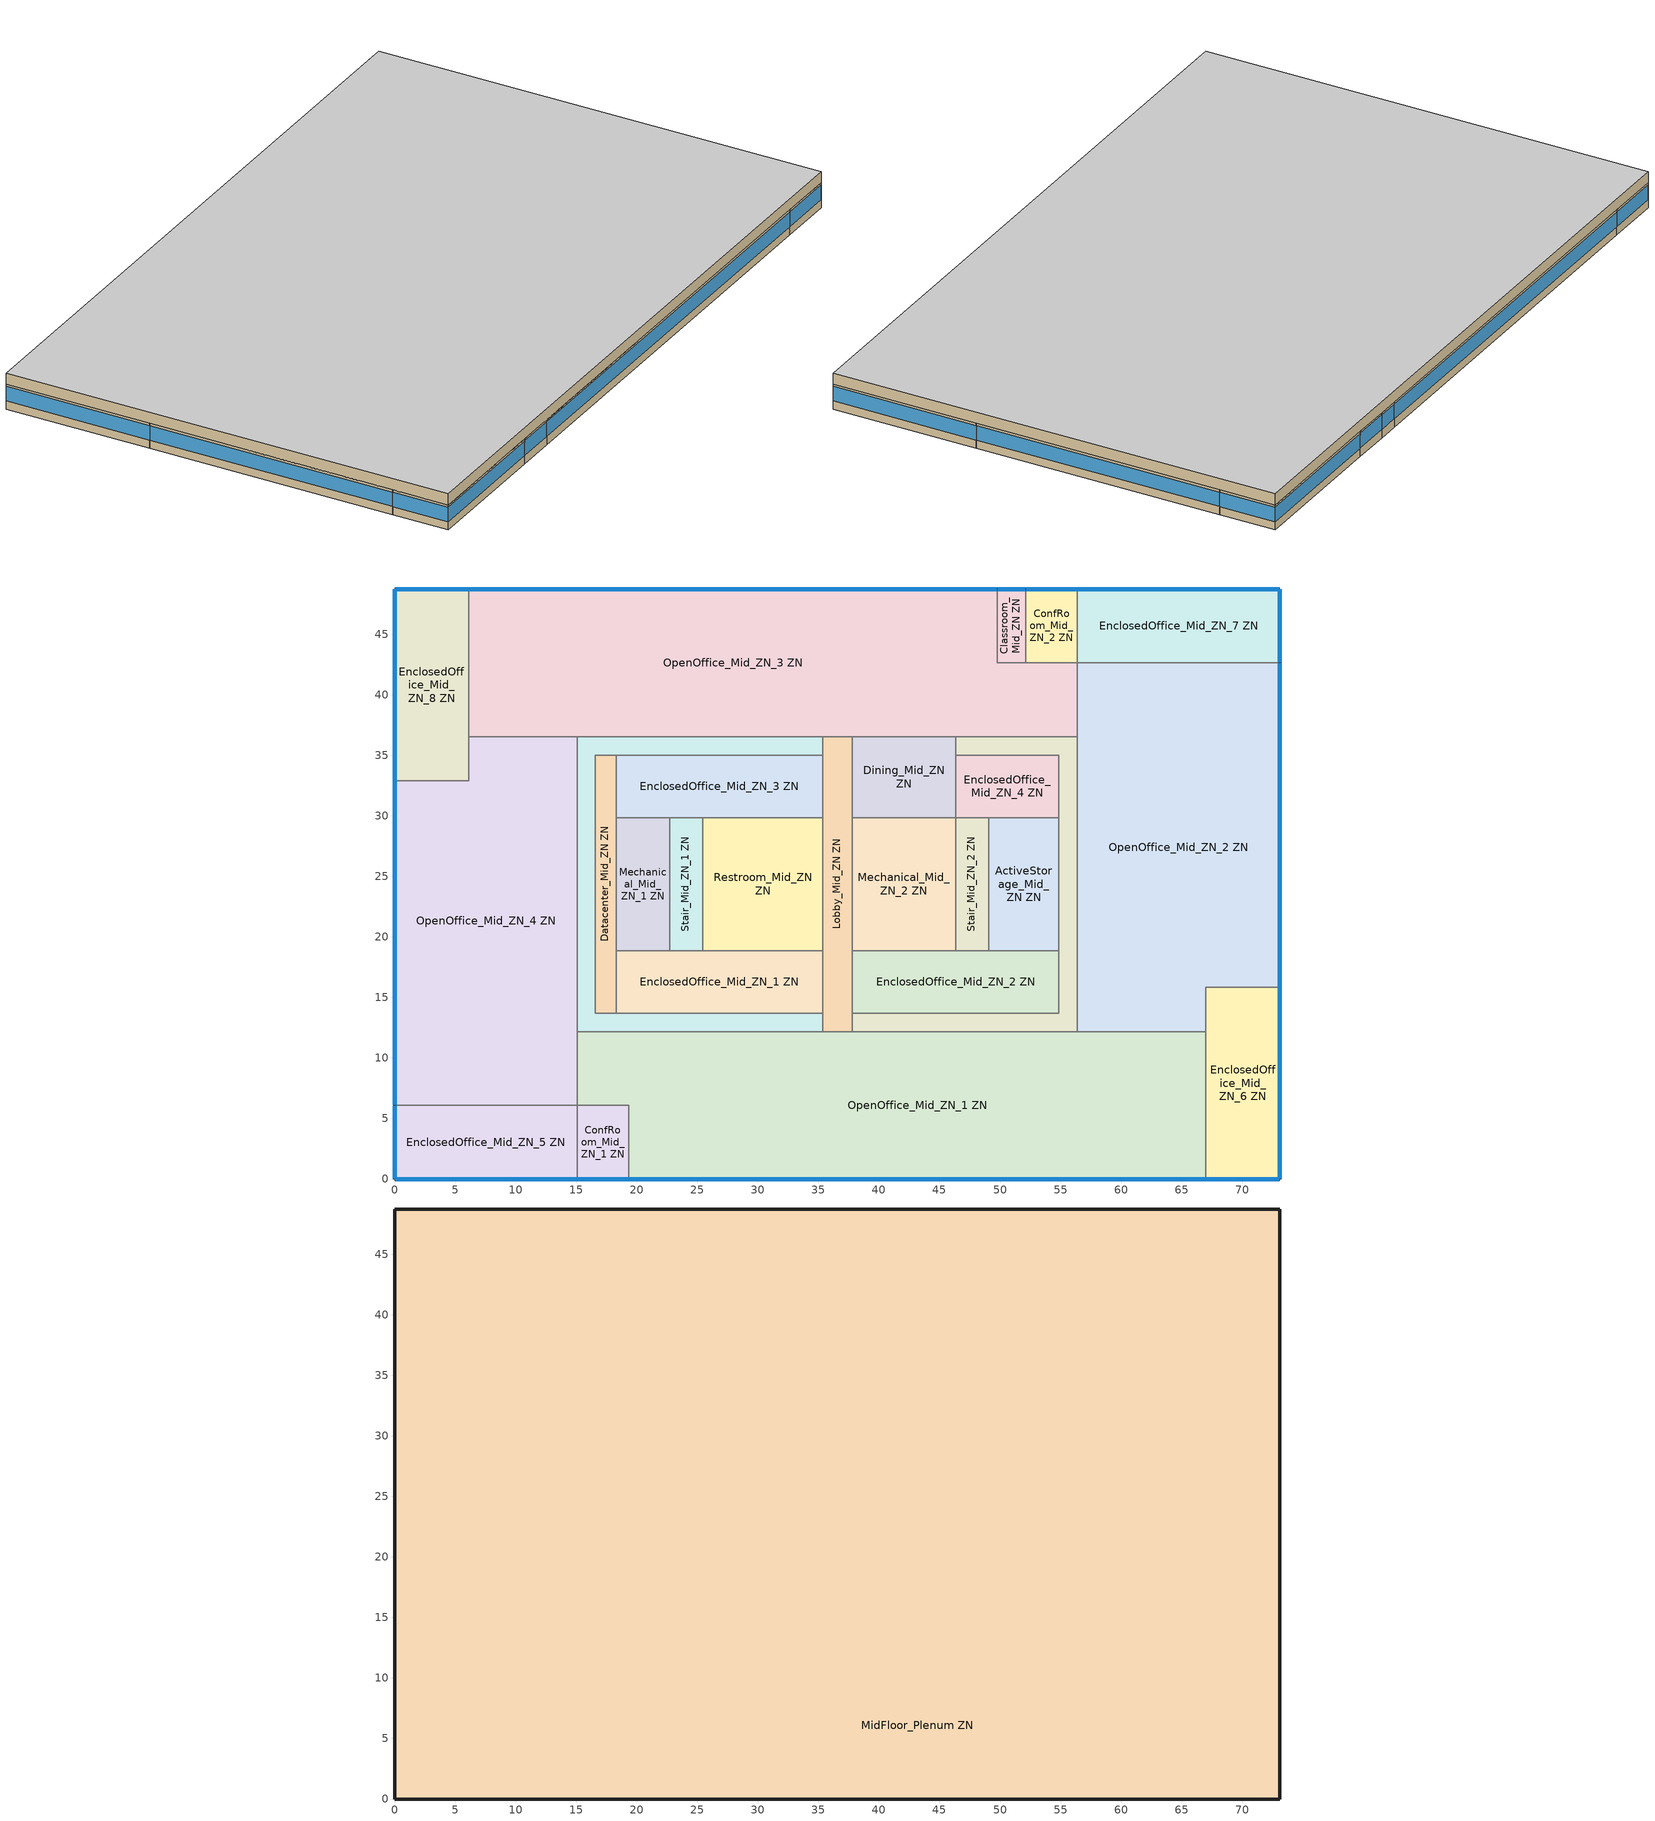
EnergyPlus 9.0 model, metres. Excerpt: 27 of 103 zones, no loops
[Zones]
ActiveStorage_Mid_ZN ZN
 floor adiabatic (Floor Adiabatic construction): 54.86,29.84 54.86,18.87 49.07,18.87 49.07,29.84 z16.77
 wall to Stair_Mid_ZN_2 ZN (Typical Interior Wall): 49.07,29.84 49.07,18.87 z16.77:19.51
 wall to EnclosedOffice_Mid_ZN_2 ZN (Typical Interior Wall): 49.07,18.87 54.86,18.87 z16.77:19.51
 wall to Corridor_Mid_ZN_2 ZN (Typical Interior Wall): 54.86,18.87 54.86,29.84 z16.77:19.51
 wall to EnclosedOffice_Mid_ZN_4 ZN (Typical Interior Wall): 54.86,29.84 49.07,29.84 z16.77:19.51
Classroom_Mid_ZN ZN
 floor adiabatic (Floor Adiabatic construction): 52.12,48.74 52.12,42.64 49.77,42.64 49.77,48.74 z16.77
 wall outside (Typical Insulated Exterior Mass Wall R-8.13): 52.12,48.74 49.77,48.74 z16.77:19.51
 wall to ConfRoom_Mid_ZN_2 ZN (Typical Interior Wall): 52.12,42.64 52.12,48.74 z16.77:19.51
 wall to OpenOffice_Mid_ZN_3 ZN (Typical Interior Wall): 49.77,48.74 49.77,42.64 52.12,42.64 z16.77:19.51
 window (U 0.62 SHGC 0.25 Dbl Ref-C-H Clr 6mm/6mm Air): 52.1,48.74 49.8,48.74 z17.68:19.27
ConfRoom_Mid_ZN_1 ZN
 floor adiabatic (Floor Adiabatic construction): 19.32,6.1 19.32,0 15.06,0 15.06,6.1 z16.77
 wall outside (Typical Insulated Exterior Mass Wall R-8.13): 15.06,0 19.32,0 z16.77:19.51
 wall to OpenOffice_Mid_ZN_1 ZN (Typical Interior Wall): 19.32,0 19.32,6.1 15.06,6.1 z16.77:19.51
 wall to EnclosedOffice_Mid_ZN_5 ZN (Typical Interior Wall): 15.06,6.1 15.06,0 z16.77:19.51
 window (U 0.62 SHGC 0.25 Dbl Ref-C-H Clr 6mm/6mm Air): 15.08,0 19.3,0 z17.68:19.27
ConfRoom_Mid_ZN_2 ZN
 floor adiabatic (Floor Adiabatic construction): 56.39,48.74 56.39,42.64 52.12,42.64 52.12,48.74 z16.77
 wall outside (Typical Insulated Exterior Mass Wall R-8.13): 56.39,48.74 52.12,48.74 z16.77:19.51
 wall to OpenOffice_Mid_ZN_3 ZN (Typical Interior Wall): 52.12,42.64 56.39,42.64 z16.77:19.51
 wall to EnclosedOffice_Mid_ZN_7 ZN (Typical Interior Wall): 56.39,42.64 56.39,48.74 z16.77:19.51
 window (U 0.62 SHGC 0.25 Dbl Ref-C-H Clr 6mm/6mm Air): 56.36,48.74 52.15,48.74 z17.68:19.27
Corridor_Mid_ZN_1 ZN
 floor adiabatic (Floor Adiabatic construction): 35.36,36.55 35.36,35.02 16.58,35.02 16.58,13.69 35.36,13.69 35.36,12.16 15.06,12.16 15.06,36.55 z16.77
 wall to EnclosedOffice_Mid_ZN_1 ZN (Typical Interior Wall): 35.36,13.69 18.29,13.69 z16.77:19.51
 wall to Lobby_Mid_ZN ZN (Typical Interior Wall): 35.36,12.16 35.36,13.69 / 35.36,35.02 35.36,36.55 z16.77:19.51
 wall to Datacenter_Mid_ZN ZN (Typical Interior Wall): 18.29,13.69 16.58,13.69 16.58,35.02 18.29,35.02 z16.77:19.51
 wall to OpenOffice_Mid_ZN_1 ZN (Typical Interior Wall): 15.06,12.16 35.36,12.16 z16.77:19.51
 wall to OpenOffice_Mid_ZN_4 ZN (Typical Interior Wall): 15.06,36.55 15.06,12.16 z16.77:19.51
 wall to EnclosedOffice_Mid_ZN_3 ZN (Typical Interior Wall): 18.29,35.02 35.36,35.02 z16.77:19.51
 wall to OpenOffice_Mid_ZN_3 ZN (Typical Interior Wall): 35.36,36.55 15.06,36.55 z16.77:19.51
Corridor_Mid_ZN_2 ZN
 floor adiabatic (Floor Adiabatic construction): 56.39,36.55 56.39,12.16 37.8,12.16 37.8,13.69 54.86,13.69 54.86,35.02 46.33,35.02 46.33,36.55 z16.77
 wall to Dining_Mid_ZN ZN (Typical Interior Wall): 46.33,36.55 46.33,35.02 z16.77:19.51
 wall to EnclosedOffice_Mid_ZN_4 ZN (Typical Interior Wall): 46.33,35.02 54.86,35.02 54.86,29.84 z16.77:19.51
 wall to EnclosedOffice_Mid_ZN_2 ZN (Typical Interior Wall): 54.86,18.87 54.86,13.69 37.8,13.69 z16.77:19.51
 wall to Lobby_Mid_ZN ZN (Typical Interior Wall): 37.8,13.69 37.8,12.16 z16.77:19.51
 wall to OpenOffice_Mid_ZN_1 ZN (Typical Interior Wall): 37.8,12.16 56.39,12.16 z16.77:19.51
 wall to OpenOffice_Mid_ZN_3 ZN (Typical Interior Wall): 56.39,36.55 46.33,36.55 z16.77:19.51
 wall to OpenOffice_Mid_ZN_2 ZN (Typical Interior Wall): 56.39,12.16 56.39,36.55 z16.77:19.51
Datacenter_Mid_ZN ZN
 floor adiabatic (Floor Adiabatic construction): 18.29,35.02 18.29,13.69 16.58,13.69 16.58,35.02 z16.77
 wall to Mechanical_Mid_ZN_1 ZN (Typical Interior Wall): 18.29,18.87 18.29,29.84 z16.77:19.51
 wall to EnclosedOffice_Mid_ZN_1 ZN (Typical Interior Wall): 18.29,13.69 18.29,18.87 z16.77:19.51
 wall to EnclosedOffice_Mid_ZN_3 ZN (Typical Interior Wall): 18.29,29.84 18.29,35.02 z16.77:19.51
Dining_Mid_ZN ZN
 floor adiabatic (Floor Adiabatic construction): 46.33,36.55 46.33,29.84 37.8,29.84 37.8,36.55 z16.77
 wall to EnclosedOffice_Mid_ZN_4 ZN (Typical Interior Wall): 46.33,29.84 46.33,35.02 z16.77:19.51
 wall to Lobby_Mid_ZN ZN (Typical Interior Wall): 37.8,36.55 37.8,29.84 z16.77:19.51
 wall to Mechanical_Mid_ZN_2 ZN (Typical Interior Wall): 37.8,29.84 46.33,29.84 z16.77:19.51
 wall to OpenOffice_Mid_ZN_3 ZN (Typical Interior Wall): 46.33,36.55 37.8,36.55 z16.77:19.51
EnclosedOffice_Mid_ZN_1 ZN
 floor adiabatic (Floor Adiabatic construction): 35.36,18.87 35.36,13.69 18.29,13.69 18.29,18.87 z16.77
 wall to Restroom_Mid_ZN ZN (Typical Interior Wall): 35.36,18.87 25.45,18.87 z16.77:19.51
 wall to Lobby_Mid_ZN ZN (Typical Interior Wall): 35.36,13.69 35.36,18.87 z16.77:19.51
 wall to Mechanical_Mid_ZN_1 ZN (Typical Interior Wall): 22.71,18.87 18.29,18.87 z16.77:19.51
 wall to Stair_Mid_ZN_1 ZN (Typical Interior Wall): 25.45,18.87 22.71,18.87 z16.77:19.51
EnclosedOffice_Mid_ZN_2 ZN
 floor adiabatic (Floor Adiabatic construction): 54.86,18.87 54.86,13.69 37.8,13.69 37.8,18.87 z16.77
 wall to Mechanical_Mid_ZN_2 ZN (Typical Interior Wall): 46.33,18.87 37.8,18.87 z16.77:19.51
 wall to Lobby_Mid_ZN ZN (Typical Interior Wall): 37.8,18.87 37.8,13.69 z16.77:19.51
 wall to Stair_Mid_ZN_2 ZN (Typical Interior Wall): 49.07,18.87 46.33,18.87 z16.77:19.51
EnclosedOffice_Mid_ZN_3 ZN
 floor adiabatic (Floor Adiabatic construction): 35.36,35.02 35.36,29.84 18.29,29.84 18.29,35.02 z16.77
 wall to Restroom_Mid_ZN ZN (Typical Interior Wall): 25.45,29.84 35.36,29.84 z16.77:19.51
 wall to Lobby_Mid_ZN ZN (Typical Interior Wall): 35.36,29.84 35.36,35.02 z16.77:19.51
 wall to Stair_Mid_ZN_1 ZN (Typical Interior Wall): 22.71,29.84 25.45,29.84 z16.77:19.51
 wall to Mechanical_Mid_ZN_1 ZN (Typical Interior Wall): 18.29,29.84 22.71,29.84 z16.77:19.51
EnclosedOffice_Mid_ZN_4 ZN
 floor adiabatic (Floor Adiabatic construction): 54.86,35.02 54.86,29.84 46.33,29.84 46.33,35.02 z16.77
 wall to Stair_Mid_ZN_2 ZN (Typical Interior Wall): 46.33,29.84 49.07,29.84 z16.77:19.51
EnclosedOffice_Mid_ZN_5 ZN
 floor adiabatic (Floor Adiabatic construction): 15.06,6.1 15.06,0 0,0 0,6.1 z16.77
 wall outside (Typical Insulated Exterior Mass Wall R-8.13): 0,6.1 0,0 15.06,0 z16.77:19.51
 wall to OpenOffice_Mid_ZN_4 ZN (Typical Interior Wall): 15.06,6.1 0,6.1 z16.77:19.51
 window (U 0.62 SHGC 0.25 Dbl Ref-C-H Clr 6mm/6mm Air): 0,6.07 0,0.03 / 0.03,0 15.03,0 z17.68:19.27
EnclosedOffice_Mid_ZN_6 ZN
 floor adiabatic (Floor Adiabatic construction): 73.11,15.82 73.11,0 67.01,0 67.01,15.82 z16.77
 wall outside (Typical Insulated Exterior Mass Wall R-8.13): 67.01,0 73.11,0 73.11,15.82 z16.77:19.51
 wall to OpenOffice_Mid_ZN_1 ZN (Typical Interior Wall): 67.01,12.16 67.01,0 z16.77:19.51
 wall to OpenOffice_Mid_ZN_2 ZN (Typical Interior Wall): 73.11,15.82 67.01,15.82 67.01,12.16 z16.77:19.51
 window (U 0.62 SHGC 0.25 Dbl Ref-C-H Clr 6mm/6mm Air): 73.11,0.03 73.11,15.79 / 67.04,0 73.08,0 z17.68:19.27
EnclosedOffice_Mid_ZN_7 ZN
 floor adiabatic (Floor Adiabatic construction): 73.11,48.74 73.11,42.64 56.39,42.64 56.39,48.74 z16.77
 wall outside (Typical Insulated Exterior Mass Wall R-8.13): 73.11,42.64 73.11,48.74 56.39,48.74 z16.77:19.51
 wall to OpenOffice_Mid_ZN_2 ZN (Typical Interior Wall): 56.39,42.64 73.11,42.64 z16.77:19.51
 window (U 0.62 SHGC 0.25 Dbl Ref-C-H Clr 6mm/6mm Air): 73.08,48.74 56.41,48.74 / 73.11,42.67 73.11,48.71 z17.68:19.27
EnclosedOffice_Mid_ZN_8 ZN
 floor adiabatic (Floor Adiabatic construction): 6.1,48.74 6.1,32.89 0,32.89 0,48.74 z16.77
 wall outside (Typical Insulated Exterior Mass Wall R-8.13): 6.1,48.74 0,48.74 0,32.89 z16.77:19.51
 wall to OpenOffice_Mid_ZN_4 ZN (Typical Interior Wall): 0,32.89 6.1,32.89 6.1,36.55 z16.77:19.51
 wall to OpenOffice_Mid_ZN_3 ZN (Typical Interior Wall): 6.1,36.55 6.1,48.74 z16.77:19.51
 window (U 0.62 SHGC 0.25 Dbl Ref-C-H Clr 6mm/6mm Air): 0,48.71 0,32.91 / 6.07,48.74 0.03,48.74 z17.68:19.27
Lobby_Mid_ZN ZN
 floor adiabatic (Floor Adiabatic construction): 37.8,36.55 37.8,12.16 35.36,12.16 35.36,36.55 z16.77
 wall to OpenOffice_Mid_ZN_1 ZN (Typical Interior Wall): 35.36,12.16 37.8,12.16 z16.77:19.51
 wall to OpenOffice_Mid_ZN_3 ZN (Typical Interior Wall): 37.8,36.55 35.36,36.55 z16.77:19.51
 wall to Mechanical_Mid_ZN_2 ZN (Typical Interior Wall): 37.8,18.87 37.8,29.84 z16.77:19.51
 wall to Restroom_Mid_ZN ZN (Typical Interior Wall): 35.36,29.84 35.36,18.87 z16.77:19.51
Mechanical_Mid_ZN_1 ZN
 floor adiabatic (Floor Adiabatic construction): 22.71,29.84 22.71,18.87 18.29,18.87 18.29,29.84 z16.77
 wall to Stair_Mid_ZN_1 ZN (Typical Interior Wall): 22.71,18.87 22.71,29.84 z16.77:19.51
Mechanical_Mid_ZN_2 ZN
 floor adiabatic (Floor Adiabatic construction): 46.33,29.84 46.33,18.87 37.8,18.87 37.8,29.84 z16.77
 wall to Stair_Mid_ZN_2 ZN (Typical Interior Wall): 46.33,18.87 46.33,29.84 z16.77:19.51
OpenOffice_Mid_ZN_1 ZN
 floor adiabatic (Floor Adiabatic construction): 67.01,12.16 67.01,0 19.32,0 19.32,6.1 15.06,6.1 15.06,12.16 z16.77
 wall outside (Typical Insulated Exterior Mass Wall R-8.13): 19.32,0 67.01,0 z16.77:19.51
 wall to OpenOffice_Mid_ZN_4 ZN (Typical Interior Wall): 15.06,12.16 15.06,6.1 z16.77:19.51
 wall to OpenOffice_Mid_ZN_2 ZN (Typical Interior Wall): 67.01,12.16 56.39,12.16 z16.77:19.51
 window (U 0.62 SHGC 0.25 Dbl Ref-C-H Clr 6mm/6mm Air): 19.35,0 66.99,0 z17.68:19.27
OpenOffice_Mid_ZN_2 ZN
 floor adiabatic (Floor Adiabatic construction): 73.11,42.64 73.11,15.82 67.01,15.82 67.01,12.16 56.39,12.16 56.39,42.64 z16.77
 wall outside (Typical Insulated Exterior Mass Wall R-8.13): 73.11,15.82 73.11,42.64 z16.77:19.51
 wall to OpenOffice_Mid_ZN_3 ZN (Typical Interior Wall): 56.39,42.64 56.39,36.55 z16.77:19.51
 window (U 0.62 SHGC 0.25 Dbl Ref-C-H Clr 6mm/6mm Air): 73.11,15.84 73.11,42.62 z17.68:19.27
OpenOffice_Mid_ZN_3 ZN
 floor adiabatic (Floor Adiabatic construction): 49.77,48.74 49.77,42.64 56.39,42.64 56.39,36.55 6.1,36.55 6.1,48.74 z16.77
 wall outside (Typical Insulated Exterior Mass Wall R-8.13): 49.77,48.74 6.1,48.74 z16.77:19.51
 wall to OpenOffice_Mid_ZN_4 ZN (Typical Interior Wall): 6.1,36.55 15.06,36.55 z16.77:19.51
 window (U 0.62 SHGC 0.25 Dbl Ref-C-H Clr 6mm/6mm Air): 49.75,48.74 6.12,48.74 z17.68:19.27
OpenOffice_Mid_ZN_4 ZN
 floor adiabatic (Floor Adiabatic construction): 15.06,36.55 15.06,6.1 0,6.1 0,32.89 6.1,32.89 6.1,36.55 z16.77
 wall outside (Typical Insulated Exterior Mass Wall R-8.13): 0,32.89 0,6.1 z16.77:19.51
 window (U 0.62 SHGC 0.25 Dbl Ref-C-H Clr 6mm/6mm Air): 0,32.86 0,6.12 z17.68:19.27
Restroom_Mid_ZN ZN
 floor adiabatic (Floor Adiabatic construction): 35.36,29.84 35.36,18.87 25.45,18.87 25.45,29.84 z16.77
 wall to Stair_Mid_ZN_1 ZN (Typical Interior Wall): 25.45,29.84 25.45,18.87 z16.77:19.51
Stair_Mid_ZN_1 ZN
 floor adiabatic (Floor Adiabatic construction): 25.45,29.84 25.45,18.87 22.71,18.87 22.71,29.84 z16.77
Stair_Mid_ZN_2 ZN
 floor adiabatic (Floor Adiabatic construction): 49.07,29.84 49.07,18.87 46.33,18.87 46.33,29.84 z16.77
MidFloor_Plenum ZN
 floor to OpenOffice_Mid_ZN_3 ZN (Typical Interior Floor): 49.77,48.74 49.77,42.64 56.39,42.64 56.39,36.55 6.1,36.55 6.1,48.74 z19.51
 floor to OpenOffice_Mid_ZN_1 ZN (Typical Interior Floor): 67.01,12.16 67.01,0 19.32,0 19.32,6.1 15.06,6.1 15.06,12.16 z19.51
 floor to OpenOffice_Mid_ZN_2 ZN (Typical Interior Floor): 73.11,42.64 73.11,15.82 67.01,15.82 67.01,12.16 56.39,12.16 56.39,42.64 z19.51
 floor to Stair_Mid_ZN_1 ZN (Typical Interior Floor): 25.45,29.84 25.45,18.87 22.71,18.87 22.71,29.84 z19.51
 floor to Corridor_Mid_ZN_1 ZN (Typical Interior Floor): 35.36,36.55 35.36,35.02 16.58,35.02 16.58,13.69 35.36,13.69 35.36,12.16 15.06,12.16 15.06,36.55 z19.51
 floor to Datacenter_Mid_ZN ZN (Typical Interior Floor): 18.29,35.02 18.29,13.69 16.58,13.69 16.58,35.02 z19.51
 floor to ConfRoom_Mid_ZN_1 ZN (Typical Interior Floor): 19.32,6.1 19.32,0 15.06,0 15.06,6.1 z19.51
 floor to Corridor_Mid_ZN_2 ZN (Typical Interior Floor): 56.39,36.55 56.39,12.16 37.8,12.16 37.8,13.69 54.86,13.69 54.86,35.02 46.33,35.02 46.33,36.55 z19.51
 floor to EnclosedOffice_Mid_ZN_5 ZN (Typical Interior Floor): 15.06,6.1 15.06,0 0,0 0,6.1 z19.51
 floor to ConfRoom_Mid_ZN_2 ZN (Typical Interior Floor): 56.39,48.74 56.39,42.64 52.12,42.64 52.12,48.74 z19.51
 floor to EnclosedOffice_Mid_ZN_8 ZN (Typical Interior Floor): 6.1,48.74 6.1,32.89 0,32.89 0,48.74 z19.51
 floor to OpenOffice_Mid_ZN_4 ZN (Typical Interior Floor): 15.06,36.55 15.06,6.1 0,6.1 0,32.89 6.1,32.89 6.1,36.55 z19.51
 floor to EnclosedOffice_Mid_ZN_7 ZN (Typical Interior Floor): 73.11,48.74 73.11,42.64 56.39,42.64 56.39,48.74 z19.51
 floor to EnclosedOffice_Mid_ZN_6 ZN (Typical Interior Floor): 73.11,15.82 73.11,0 67.01,0 67.01,15.82 z19.51
 floor to Dining_Mid_ZN ZN (Typical Interior Floor): 46.33,36.55 46.33,29.84 37.8,29.84 37.8,36.55 z19.51
 floor to Classroom_Mid_ZN ZN (Typical Interior Floor): 52.12,48.74 52.12,42.64 49.77,42.64 49.77,48.74 z19.51
 floor to Mechanical_Mid_ZN_1 ZN (Typical Interior Floor): 22.71,29.84 22.71,18.87 18.29,18.87 18.29,29.84 z19.51
 floor to EnclosedOffice_Mid_ZN_3 ZN (Typical Interior Floor): 35.36,35.02 35.36,29.84 18.29,29.84 18.29,35.02 z19.51
 floor to Restroom_Mid_ZN ZN (Typical Interior Floor): 35.36,29.84 35.36,18.87 25.45,18.87 25.45,29.84 z19.51
 floor to Stair_Mid_ZN_2 ZN (Typical Interior Floor): 49.07,29.84 49.07,18.87 46.33,18.87 46.33,29.84 z19.51
 floor to EnclosedOffice_Mid_ZN_2 ZN (Typical Interior Floor): 54.86,18.87 54.86,13.69 37.8,13.69 37.8,18.87 z19.51
 floor to Mechanical_Mid_ZN_2 ZN (Typical Interior Floor): 46.33,29.84 46.33,18.87 37.8,18.87 37.8,29.84 z19.51
 floor to ActiveStorage_Mid_ZN ZN (Typical Interior Floor): 54.86,29.84 54.86,18.87 49.07,18.87 49.07,29.84 z19.51
 floor to EnclosedOffice_Mid_ZN_1 ZN (Typical Interior Floor): 35.36,18.87 35.36,13.69 18.29,13.69 18.29,18.87 z19.51
 floor to Lobby_Mid_ZN ZN (Typical Interior Floor): 37.8,36.55 37.8,12.16 35.36,12.16 35.36,36.55 z19.51
 floor to EnclosedOffice_Mid_ZN_4 ZN (Typical Interior Floor): 54.86,35.02 54.86,29.84 46.33,29.84 46.33,35.02 z19.51
 wall outside (Typical Insulated Exterior Mass Wall R-8.13): 0,0 73.11,0 73.11,48.74 0,48.74 0,0 z19.51:20.73
 ceiling adiabatic (Floor Adiabatic construction): 73.11,0 73.11,48.74 0,48.74 0,0 z20.73
[Building]
-LargeOfficeDetailed-ASHRAE 169-2006-3C created: 2019-02-12 12:53:42 -0800: North Axis {deg}=0; Terrain=City; Loads Convergence Tolerance Value=0.04; Temperature Convergence Tolerance Value {deltaC}=0.2; Solar Distribution=FullInteriorAndExterior; Maximum Number of Warmup Days=25; Minimum Number of Warmup Days=6
[Site:Location]
San Francisco Intl Ap_CA_USA: Latitude {deg}=37.62; Longitude {deg}=-122.4; Time Zone {hr}=-8; Elevation {m}=2
[Site:GroundTemperature:BuildingSurface]
19.527, 19.502, 19.536, 19.598, 20.002, 21.64, 22.225, 22.375, 21.449, 20.121, 19.802, 19.633
[Site:WaterMainsTemperature]
Calculation Method=Correlation; Annual Average Outdoor Air Temperature {C}=13.7833; Maximum Difference In Monthly Average Outdoor Air Temperatures {deltaC}=7.1
[SizingPeriod:DesignDay] Day of Month=21; Dry-Bulb Temperature Range Modifier Type=DefaultMultipliers; Humidity Condition Type=Wetbulb; Barometric Pressure {Pa}=101301; Rain Indicator=No; Snow Indicator=No; Daylight Saving Time Indicator=No
Name | Month | Day Type | Maximum Dry-Bulb Temperature {C} | Daily Dry-Bulb Temperature Range {deltaC} | Wetbulb or DewPoint at Maximum Dry-Bulb {C} | Wind Speed {m/s} | Wind Direction {deg} | Solar Model Indicator | ASHRAE Clear Sky Optical Depth for Beam Irradiance (taub) | ASHRAE Clear Sky Optical Depth for Diffuse Irradiance (taud) | Sky Clearness
San Francisco Intl Ap Ann Clg .4% Condns DB=>MWB | 8 | SummerDesignDay | 28.3 | 8.5 | 17.2 | 5.9 | 310 | ASHRAETau | 0.365 | 2.435
San Francisco Intl Ap Ann Htg 99.6% Condns DB | 1 | WinterDesignDay | 3.8 | 0 | 3.8 | 2.2 | 150 | ASHRAEClearSky |  |  | 0
[Material] Thermal Absorptance=0.9
Name | Roughness | Thickness {m} | Conductivity {W/m-K} | Density {kg/m3} | Specific Heat {J/kg-K} | Solar Absorptance | Visible Absorptance
1/2IN Gypsum | Smooth | 0.0127 | 0.16 | 784.9 | 830 | 0.4 | 0.4
100mm Normalweight concrete floor | MediumSmooth | 0.1016 | 2.31 | 2322 | 832 | 0.7 | 0.7
1IN Stucco | Smooth | 0.0253 | 0.6918 | 1858 | 837 | 0.7 | 0.92
8IN CONCRETE HW RefBldg | Rough | 0.2032 | 1.311 | 2240 | 836.8 | 0.7 | 0.7
G01 13mm gypsum board | Smooth | 0.0127 | 0.16 | 800 | 1090 | 0.7 | 0.5
Std Wood 6inch | MediumSmooth | 0.15 | 0.12 | 540 | 1210 | 0.7 | 0.7
[Material:NoMass] Thermal Absorptance=0.9; Solar Absorptance=0.7
Name | Roughness | Thermal Resistance {m2-K/W} | Visible Absorptance
CP02 CARPET PAD | VeryRough | 0.21648 | 0.8
Nonres_Floor_Insulation | MediumSmooth | 2.88292 | 0.7
Typical Insulation R-5.74 | Smooth | 1.01115 | 0.7
[WindowMaterial:Gas]
AIR 6MM: Gas Type=Air; Thickness {m}=0.0063
[WindowMaterial:Glazing] Optical Data Type=SpectralAverage; Thickness {m}=0.006; Infrared Transmittance at Normal Incidence=0; Front Side Infrared Hemispherical Emissivity=0.84; Conductivity {W/m-K}=0.9; Dirt Correction Factor for Solar and Visible Transmittance=1; Solar Diffusing=No
Name | Solar Transmittance at Normal Incidence | Front Side Solar Reflectance at Normal Incidence | Back Side Solar Reflectance at Normal Incidence | Visible Transmittance at Normal Incidence | Front Side Visible Reflectance at Normal Incidence | Back Side Visible Reflectance at Normal Incidence | Back Side Infrared Hemispherical Emissivity
CLEAR 6MM | 0.775 | 0.071 | 0.071 | 0.881 | 0.08 | 0.08 | 0.84
REF C CLEAR HI 6MM | 0.2 | 0.16 | 0.39 | 0.22 | 0.17 | 0.35 | 0.55
[Construction]
Floor Adiabatic construction: CP02 CARPET PAD, 100mm Normalweight concrete floor, Nonres_Floor_Insulation
InteriorFurnishings: Std Wood 6inch
Typical Insulated Exterior Mass Wall R-8.13: 1IN Stucco, 8IN CONCRETE HW RefBldg, Typical Insulation R-5.74, 1/2IN Gypsum
Typical Interior Floor: 100mm Normalweight concrete floor, CP02 CARPET PAD
Typical Interior Wall: G01 13mm gypsum board, G01 13mm gypsum board
U 0.62 SHGC 0.25 Dbl Ref-C-H Clr 6mm/6mm Air: REF C CLEAR HI 6MM, AIR 6MM, CLEAR 6MM
[Zone] Multiplier=10
Name | Part of Total Floor Area
ActiveStorage_Mid_ZN ZN; Classroom_Mid_ZN ZN; ConfRoom_Mid_ZN_1 ZN; ConfRoom_Mid_ZN_2 ZN; Corridor_Mid_ZN_1 ZN; Corridor_Mid_ZN_2 ZN; Datacenter_Mid_ZN ZN; Dining_Mid_ZN ZN; EnclosedOffice_Mid_ZN_1 ZN; EnclosedOffice_Mid_ZN_2 ZN; EnclosedOffice_Mid_ZN_3 ZN; EnclosedOffice_Mid_ZN_4 ZN; EnclosedOffice_Mid_ZN_5 ZN; EnclosedOffice_Mid_ZN_6 ZN; EnclosedOffice_Mid_ZN_7 ZN; EnclosedOffice_Mid_ZN_8 ZN; Lobby_Mid_ZN ZN; Mechanical_Mid_ZN_1 ZN; Mechanical_Mid_ZN_2 ZN; OpenOffice_Mid_ZN_1 ZN; OpenOffice_Mid_ZN_2 ZN; OpenOffice_Mid_ZN_3 ZN; OpenOffice_Mid_ZN_4 ZN; Restroom_Mid_ZN ZN; Stair_Mid_ZN_1 ZN; Stair_Mid_ZN_2 ZN
MidFloor_Plenum ZN | No
[InternalMass] Construction=InteriorFurnishings
Name | Zone | Surface Area {m2}
ActiveStorage_Mid_ZN Mass | ActiveStorage_Mid_ZN ZN | 127.091
Classroom_Mid_ZN Mass | Classroom_Mid_ZN ZN | 28.6141
ConfRoom_Mid_ZN_1 Mass | ConfRoom_Mid_ZN_1 ZN | 52.0257
ConfRoom_Mid_ZN_2 Mass | ConfRoom_Mid_ZN_2 ZN | 52.0257
Corridor_Mid_ZN_1 Mass | Corridor_Mid_ZN_1 ZN | 188.779
Corridor_Mid_ZN_2 Mass | Corridor_Mid_ZN_2 ZN | 152.361
Datacenter_Mid_ZN Mass | Datacenter_Mid_ZN ZN | 72.836
Dining_Mid_ZN Mass | Dining_Mid_ZN ZN | 114.457
EnclosedOffice_Mid_ZN_1 Mass | EnclosedOffice_Mid_ZN_1 ZN | 176.887
EnclosedOffice_Mid_ZN_2 Mass | EnclosedOffice_Mid_ZN_2 ZN | 176.887
EnclosedOffice_Mid_ZN_3 Mass | EnclosedOffice_Mid_ZN_3 ZN | 176.887
EnclosedOffice_Mid_ZN_4 Mass | EnclosedOffice_Mid_ZN_4 ZN | 88.4437
EnclosedOffice_Mid_ZN_5 Mass | EnclosedOffice_Mid_ZN_5 ZN | 183.576
EnclosedOffice_Mid_ZN_6 Mass | EnclosedOffice_Mid_ZN_6 ZN | 192.871
EnclosedOffice_Mid_ZN_7 Mass | EnclosedOffice_Mid_ZN_7 ZN | 203.845
EnclosedOffice_Mid_ZN_8 Mass | EnclosedOffice_Mid_ZN_8 ZN | 193.238
Lobby_Mid_ZN Mass | Lobby_Mid_ZN ZN | 118.916
Mechanical_Mid_ZN_1 Mass | Mechanical_Mid_ZN_1 ZN | 96.9908
Mechanical_Mid_ZN_2 Mass | Mechanical_Mid_ZN_2 ZN | 187.293
MidFloor_Plenum Mass | MidFloor_Plenum ZN | 7126.21
OpenOffice_Mid_ZN_1 Mass | OpenOffice_Mid_ZN_1 ZN | 1211.7
OpenOffice_Mid_ZN_2 Mass | OpenOffice_Mid_ZN_2 ZN | 974.63
OpenOffice_Mid_ZN_3 Mass | OpenOffice_Mid_ZN_3 ZN | 1145.68
OpenOffice_Mid_ZN_4 Mass | OpenOffice_Mid_ZN_4 ZN | 872.38
Restroom_Mid_ZN Mass | Restroom_Mid_ZN ZN | 217.393
Stair_Mid_ZN_1 Mass | Stair_Mid_ZN_1 ZN | 60.2012
Stair_Mid_ZN_2 Mass | Stair_Mid_ZN_2 ZN | 60.2012
[ZoneInfiltration:DesignFlowRate] Design Flow Rate Calculation Method=Flow/ExteriorArea; Flow per Exterior Surface Area {m3/s-m2}=0.000569573; Constant Term Coefficient=0; Temperature Term Coefficient=0; Velocity Term Coefficient=0.224; Velocity Squared Term Coefficient=0
Name | Zone or ZoneList | Schedule
Classroom_Mid_ZN Infiltration | Classroom_Mid_ZN ZN | OfficeLarge INFIL_SCH_PNNL
ConfRoom_Mid_ZN_1 Infiltration | ConfRoom_Mid_ZN_1 ZN | OfficeLarge INFIL_SCH_PNNL
ConfRoom_Mid_ZN_2 Infiltration | ConfRoom_Mid_ZN_2 ZN | OfficeLarge INFIL_SCH_PNNL
EnclosedOffice_Mid_ZN_5 Infiltration | EnclosedOffice_Mid_ZN_5 ZN | OfficeLarge INFIL_SCH_PNNL
EnclosedOffice_Mid_ZN_6 Infiltration | EnclosedOffice_Mid_ZN_6 ZN | OfficeLarge INFIL_SCH_PNNL
EnclosedOffice_Mid_ZN_7 Infiltration | EnclosedOffice_Mid_ZN_7 ZN | OfficeLarge INFIL_SCH_PNNL
EnclosedOffice_Mid_ZN_8 Infiltration | EnclosedOffice_Mid_ZN_8 ZN | OfficeLarge INFIL_SCH_PNNL
MidFloor_Plenum Infiltration | MidFloor_Plenum ZN | Always On Discrete
OpenOffice_Mid_ZN_1 Infiltration | OpenOffice_Mid_ZN_1 ZN | OfficeLarge INFIL_SCH_PNNL
OpenOffice_Mid_ZN_2 Infiltration | OpenOffice_Mid_ZN_2 ZN | OfficeLarge INFIL_SCH_PNNL
OpenOffice_Mid_ZN_3 Infiltration | OpenOffice_Mid_ZN_3 ZN | OfficeLarge INFIL_SCH_PNNL
OpenOffice_Mid_ZN_4 Infiltration | OpenOffice_Mid_ZN_4 ZN | OfficeLarge INFIL_SCH_PNNL
[AvailabilityManager:NightCycle] Applicability Schedule=Always On Discrete; Control Type=CycleOnAny; Thermostat Tolerance {deltaC}=1; Cycling Run Time Control Type=FixedRunTime
Name | Fan Schedule | Cycling Run Time {s}
Availability Manager Night Cycle 4 | OfficeLarge HVACOperationSchd | 3600
Availability Manager Night Cycle 5; Availability Manager Night Cycle 6; Availability Manager Night Cycle 7; Availability Manager Night Cycle 8 | Always On Discrete | 3600
Availability Manager Night Cycle 1; Availability Manager Night Cycle 2; Availability Manager Night Cycle 3 | OfficeLarge HVACOperationSchd | 1800
[AvailabilityManager:Scheduled] Schedule=Always On Discrete
CAV_bas OA System Availability Manager; DataCenter_Basement_ZN ZN PSZ-AC Data Center OA System Availability Manager; Datacenter_Bot_ZN ZN PSZ-AC Data Center OA System Availability Manager; Datacenter_Mid_ZN ZN PSZ-AC Data Center OA System Availability Manager; Datacenter_Top_ZN ZN PSZ-AC Data Center OA System Availability Manager; VAV_bot WITH REHEAT OA System Availability Manager; VAV_mid WITH REHEAT OA System Availability Manager; VAV_top WITH REHEAT OA System Availability Manager
[AirLoopHVAC:ReturnPlenum]
Air Loop HVAC Return Plenum 2: Zone=MidFloor_Plenum ZN
[Exterior:Lights] Control Option=AstronomicalClock
Name | Schedule | Design Level {W}
NonDimming Exterior Lights Def | OfficeLarge Exterior_lighting_schedule_a | 12979.2
Occ Sensing Exterior Lights Def | OfficeLarge Exterior_lighting_schedule_b | 43305.1
[Exterior:FuelEquipment] Fuel Use Type=NaturalGas
Name | Schedule | Design Level {W}
Fuel equipment 1 | Large Office BLDG ELEVATORS | 244444
Fuel equipment 2 | OfficeLarge ELEV_LIGHT_FAN_SCH_ADD_DF | 1270.8
[Schedule:Day:Interval]
Large Office BLDG ELEVATORS Default; Large Office BLDG ELEVATORS Summer Design Day; Large Office BLDG ELEVATORS Winter Design Day; OfficeLarge ELEV_LIGHT_FAN_SCH_ADD_DF Default: No, 04:00, 0.05, 05:00, 0.1, 06:00, 0.2, 07:00, 0.4, 09:00, 0.5, 10:00, 0.35, 16:00, 0.15, 17:00, 0.35, 19:00, 0.5, 21:00, 0.4, 22:00, 0.3, 23:00, 0.2, 24:00, 0.1
OfficeLarge ELEV_LIGHT_FAN_SCH_ADD_DF Summer Design Day: No, 24:00, 0.5
OfficeLarge ELEV_LIGHT_FAN_SCH_ADD_DF Winter Design Day: No, 24:00, 0.05
OfficeLarge Exterior_lighting_schedule_a Default; OfficeLarge Exterior_lighting_schedule_a Summer Design Day; OfficeLarge Exterior_lighting_schedule_a Winter Design Day: No, 06:00, 0, 24:00, 1
OfficeLarge Exterior_lighting_schedule_b Default; OfficeLarge Exterior_lighting_schedule_b Summer Design Day; OfficeLarge Exterior_lighting_schedule_b Winter Design Day: No, 06:00, 0.7, 24:00, 1
OfficeLarge HVACOperationSchd Default: No, 24:00, 0
OfficeLarge HVACOperationSchd SmrDsn|Wkdy Day; OfficeLarge HVACOperationSchd Summer Design Day: No, 06:00, 0, 22:00, 1, 24:00, 0
OfficeLarge HVACOperationSchd Winter Design Day; OfficeLarge HVACOperationSchd WntrDsn|Sat Day: No, 06:00, 0, 18:00, 1, 24:00, 0
OfficeLarge INFIL_SCH_PNNL Default: No, 24:00, 1
OfficeLarge INFIL_SCH_PNNL SmrDsn|Wkdy Day; OfficeLarge INFIL_SCH_PNNL Summer Design Day: No, 06:00, 1, 22:00, 0.25, 24:00, 1
OfficeLarge INFIL_SCH_PNNL Winter Design Day; OfficeLarge INFIL_SCH_PNNL WntrDsn|Sat Day: No, 06:00, 1, 18:00, 0.25, 24:00, 1
[Schedule:Week:Daily]
Large Office BLDG ELEVATORS Week Rule - Jan1-Dec31: Large Office BLDG ELEVATORS Default, Large Office BLDG ELEVATORS Default, Large Office BLDG ELEVATORS Default, Large Office BLDG ELEVATORS Default, Large Office BLDG ELEVATORS Default, Large Office BLDG ELEVATORS Default, Large Office BLDG ELEVATORS Default, Large Office BLDG ELEVATORS Default, Large Office BLDG ELEVATORS Summer Design Day, Large Office BLDG ELEVATORS Winter Design Day, Large Office BLDG ELEVATORS Default, Large Office BLDG ELEVATORS Default
OfficeLarge ELEV_LIGHT_FAN_SCH_ADD_DF Week Rule - Jan1-Dec31: OfficeLarge ELEV_LIGHT_FAN_SCH_ADD_DF Default, OfficeLarge ELEV_LIGHT_FAN_SCH_ADD_DF Default, OfficeLarge ELEV_LIGHT_FAN_SCH_ADD_DF Default, OfficeLarge ELEV_LIGHT_FAN_SCH_ADD_DF Default, OfficeLarge ELEV_LIGHT_FAN_SCH_ADD_DF Default, OfficeLarge ELEV_LIGHT_FAN_SCH_ADD_DF Default, OfficeLarge ELEV_LIGHT_FAN_SCH_ADD_DF Default, OfficeLarge ELEV_LIGHT_FAN_SCH_ADD_DF Default, OfficeLarge ELEV_LIGHT_FAN_SCH_ADD_DF Summer Design Day, OfficeLarge ELEV_LIGHT_FAN_SCH_ADD_DF Winter Design Day, OfficeLarge ELEV_LIGHT_FAN_SCH_ADD_DF Default, OfficeLarge ELEV_LIGHT_FAN_SCH_ADD_DF Default
OfficeLarge Exterior_lighting_schedule_a Week Rule - Jan1-Dec31: OfficeLarge Exterior_lighting_schedule_a Default, OfficeLarge Exterior_lighting_schedule_a Default, OfficeLarge Exterior_lighting_schedule_a Default, OfficeLarge Exterior_lighting_schedule_a Default, OfficeLarge Exterior_lighting_schedule_a Default, OfficeLarge Exterior_lighting_schedule_a Default, OfficeLarge Exterior_lighting_schedule_a Default, OfficeLarge Exterior_lighting_schedule_a Default, OfficeLarge Exterior_lighting_schedule_a Summer Design Day, OfficeLarge Exterior_lighting_schedule_a Winter Design Day, OfficeLarge Exterior_lighting_schedule_a Default, OfficeLarge Exterior_lighting_schedule_a Default
OfficeLarge Exterior_lighting_schedule_b Week Rule - Jan1-Dec31: OfficeLarge Exterior_lighting_schedule_b Default, OfficeLarge Exterior_lighting_schedule_b Default, OfficeLarge Exterior_lighting_schedule_b Default, OfficeLarge Exterior_lighting_schedule_b Default, OfficeLarge Exterior_lighting_schedule_b Default, OfficeLarge Exterior_lighting_schedule_b Default, OfficeLarge Exterior_lighting_schedule_b Default, OfficeLarge Exterior_lighting_schedule_b Default, OfficeLarge Exterior_lighting_schedule_b Summer Design Day, OfficeLarge Exterior_lighting_schedule_b Winter Design Day, OfficeLarge Exterior_lighting_schedule_b Default, OfficeLarge Exterior_lighting_schedule_b Default
OfficeLarge HVACOperationSchd Week Rule - Jan1-Dec31: OfficeLarge HVACOperationSchd Default, OfficeLarge HVACOperationSchd SmrDsn|Wkdy Day, OfficeLarge HVACOperationSchd SmrDsn|Wkdy Day, OfficeLarge HVACOperationSchd SmrDsn|Wkdy Day, OfficeLarge HVACOperationSchd SmrDsn|Wkdy Day, OfficeLarge HVACOperationSchd SmrDsn|Wkdy Day, OfficeLarge HVACOperationSchd WntrDsn|Sat Day, OfficeLarge HVACOperationSchd Default, OfficeLarge HVACOperationSchd Summer Design Day, OfficeLarge HVACOperationSchd Winter Design Day, OfficeLarge HVACOperationSchd Default, OfficeLarge HVACOperationSchd Default
OfficeLarge INFIL_SCH_PNNL Week Rule - Jan1-Dec31: OfficeLarge INFIL_SCH_PNNL Default, OfficeLarge INFIL_SCH_PNNL SmrDsn|Wkdy Day, OfficeLarge INFIL_SCH_PNNL SmrDsn|Wkdy Day, OfficeLarge INFIL_SCH_PNNL SmrDsn|Wkdy Day, OfficeLarge INFIL_SCH_PNNL SmrDsn|Wkdy Day, OfficeLarge INFIL_SCH_PNNL SmrDsn|Wkdy Day, OfficeLarge INFIL_SCH_PNNL WntrDsn|Sat Day, OfficeLarge INFIL_SCH_PNNL Default, OfficeLarge INFIL_SCH_PNNL Summer Design Day, OfficeLarge INFIL_SCH_PNNL Winter Design Day, OfficeLarge INFIL_SCH_PNNL Default, OfficeLarge INFIL_SCH_PNNL Default
[Schedule:Year]
Large Office BLDG ELEVATORS: Large Office BLDG ELEVATORS Week Rule - Jan1-Dec31, 1, 1, 12, 31
OfficeLarge ELEV_LIGHT_FAN_SCH_ADD_DF: OfficeLarge ELEV_LIGHT_FAN_SCH_ADD_DF Week Rule - Jan1-Dec31, 1, 1, 12, 31
OfficeLarge Exterior_lighting_schedule_a: OfficeLarge Exterior_lighting_schedule_a Week Rule - Jan1-Dec31, 1, 1, 12, 31
OfficeLarge Exterior_lighting_schedule_b: OfficeLarge Exterior_lighting_schedule_b Week Rule - Jan1-Dec31, 1, 1, 12, 31
OfficeLarge HVACOperationSchd: OfficeLarge HVACOperationSchd Week Rule - Jan1-Dec31, 1, 1, 12, 31
OfficeLarge INFIL_SCH_PNNL: OfficeLarge INFIL_SCH_PNNL Week Rule - Jan1-Dec31, 1, 1, 12, 31
[Schedule:Constant]
Always On Discrete: Hourly Value=1
